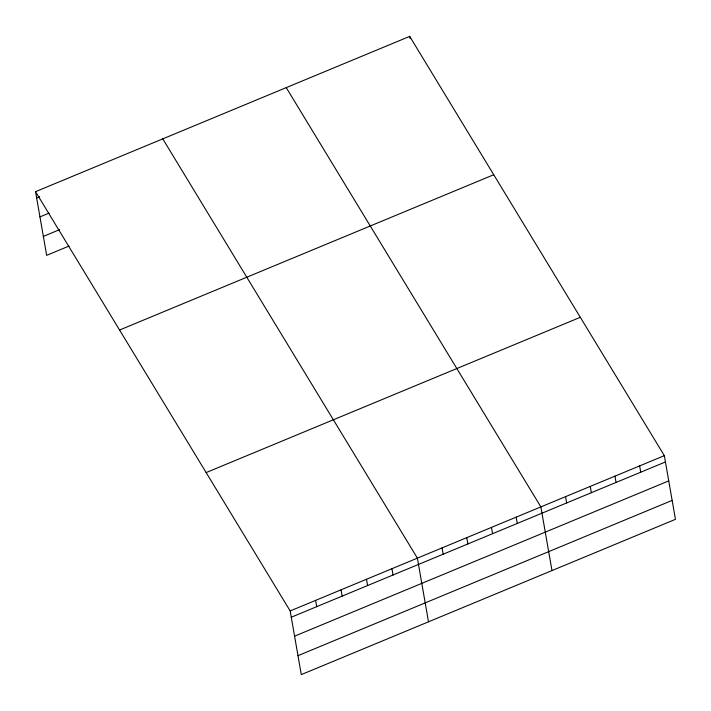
<?xml version="1.0" encoding="UTF-8"?>
<svg xmlns="http://www.w3.org/2000/svg" width="711" height="711" viewBox="0 0 711 711"><rect width="100%" height="100%" fill="white"/><g stroke="black" fill="none" stroke-linecap="round" stroke-linejoin="round"><path stroke-width="1.07" d="M35.55 191.668L409.714 36.385L664.341 455.662L675.45 519.332L301.286 674.615L290.177 610.936L35.55 191.668L46.659 255.338L69.056 246.05M36.652 197.96L39.7 196.689M39.949 216.891L49.112 213.096M43.362 236.407L59.644 229.644M119.572 330.02L493.736 174.746M206.146 472.575L580.309 317.302M290.177 610.936L664.341 455.662M291.279 617.228L665.434 461.954M294.576 636.167L668.74 480.894M297.989 655.675L672.144 500.402M286.24 87.631L540.867 506.899L551.976 570.577M162.766 138.867L417.393 558.144L428.502 621.823M639.642 465.909L640.744 472.202M614.944 476.157L616.046 482.449M590.254 486.404L591.348 492.696M565.556 496.651L566.658 502.944M516.168 517.146L517.27 523.447M409.714 36.385L410.078 38.483M491.479 527.402L492.572 533.694M466.78 537.649L467.882 543.942M442.082 547.897L443.184 554.189M391.948 568.702L393.05 574.995M366.503 579.261L367.605 585.553M341.058 589.819L342.16 596.111M315.622 600.377L316.715 606.67"/></g></svg>
